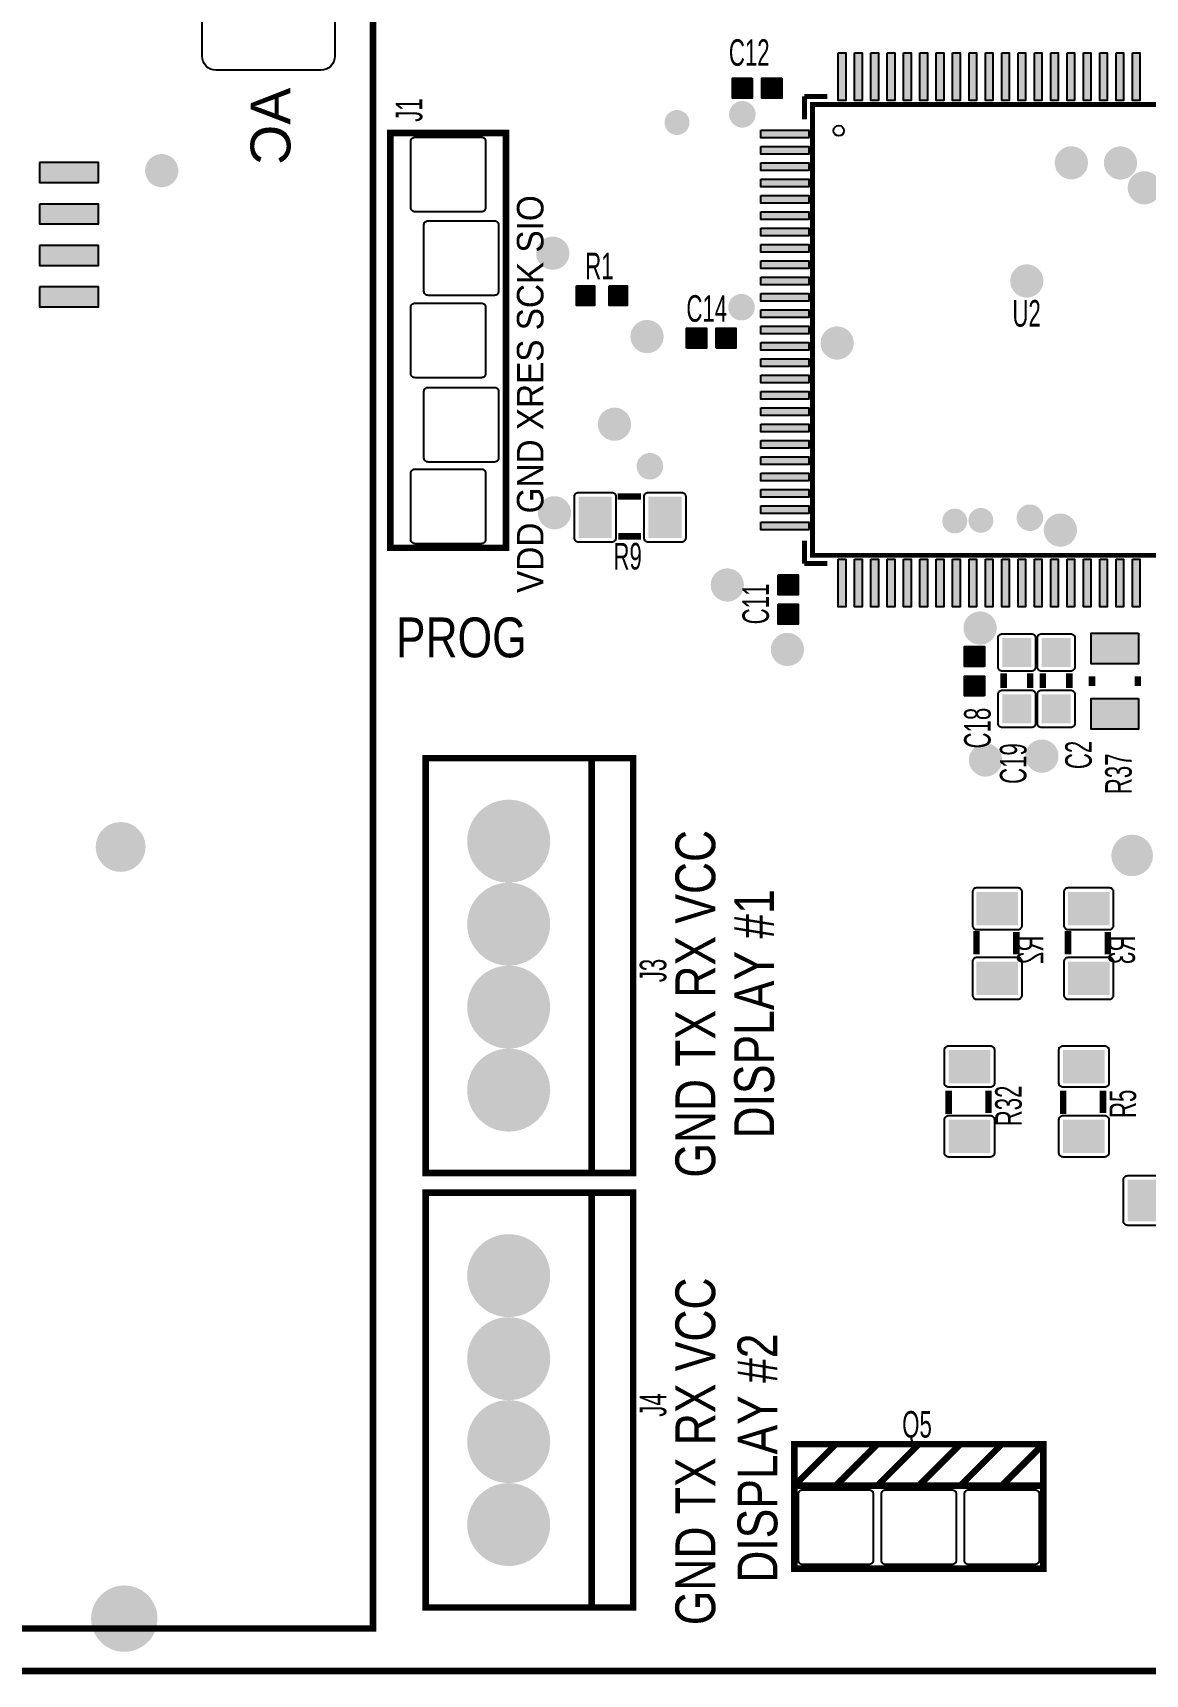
# Model space of a CAD drawing. Header units: inches. Extents: x -3.33 to 3.32, y -1.57 to 1.57.
# Drawn here: x 0.009 to 1.349, y -1.569 to 0.41 of the extents above; entities that cross this region are included whole.
import ezdxf

# ---------------------------------------------------------------- set-up
doc = ezdxf.new("R2010")
doc.units = ezdxf.units.IN
doc.layers.get('0').update_dxf_attribs({"linetype": 'CONTINUOUS'})

# ---------------------------------------------------------------- blocks, each defined once
blk = doc.blocks.new('RPAD')
blk.add_trace([(-0.5, -0.5), (-0.5, 0.5), (0.5, -0.5), (0.5, 0.5)])
blk = doc.blocks.new('EPAD')
at = {"const_width": 0.5}
blk.add_lwpolyline([(-0.25, 0, 1), (0.25, 0, 1)], format="xyb", close=True, dxfattribs=at)

msp = doc.modelspace()

# ---------------------------------------------------------------- linework, layer by layer
for points, const_width in [([(-3.329429, -1.564587), (3.31624, -1.564587), (3.31624, 1.549587), (-3.329429, 1.549587), (-3.329429, -1.564587)], 0.007874), ([(-3.329429, -1.564587), (3.31624, -1.564587), (3.31624, 1.549587), (-3.329429, 1.549587), (-3.329429, -1.564587)], 0.007874), ([(-3.329429, -1.564587), (3.31624, -1.564587), (3.31624, 1.549587), (-3.329429, 1.549587), (-3.329429, -1.564587)], 0.007874), ([(-0.652264, -1.513406), (0.418602, -1.513406), (0.418602, 0.549587), (-0.652264, 0.549587), (-0.652264, -1.513406)], 0.007874), ([(-0.652264, -1.513406), (0.418602, -1.513406), (0.418602, 0.549587), (-0.652264, 0.549587), (-0.652264, -1.513406)], 0.007874), ([(-0.652264, -1.513406), (0.418602, -1.513406), (0.418602, 0.549587), (-0.652264, 0.549587), (-0.652264, -1.513406)], 0.007874), ([(0.965846, 0.333055), (0.938283, 0.333055)], 0.006), ([(0.938283, 0.333055), (0.938283, 0.305492)], 0.006), ([(0.965846, 0.333055), (0.938283, 0.333055)], 0.006), ([(0.938283, 0.333055), (0.938283, 0.305492)], 0.006), ([(0.965846, 0.333055), (0.938283, 0.333055)], 0.006), ([(0.938283, 0.333055), (0.938283, 0.305492)], 0.006), ([(0.94813, 0.323209), (0.94813, -0.220098), (1.491437, -0.220098), (1.491437, 0.323209), (0.94813, 0.323209)], 0.006), ([(0.94813, 0.323209), (0.94813, -0.220098), (1.491437, -0.220098), (1.491437, 0.323209), (0.94813, 0.323209)], 0.006), ([(0.94813, 0.323209), (0.94813, -0.220098), (1.491437, -0.220098), (1.491437, 0.323209), (0.94813, 0.323209)], 0.006), ([(0.439469, -0.211043), (0.578839, -0.211043), (0.578839, 0.288957), (0.439469, 0.288957), (0.439469, -0.211043)], 0.007874), ([(0.439469, -0.211043), (0.578839, -0.211043), (0.578839, 0.288957), (0.439469, 0.288957), (0.439469, -0.211043)], 0.007874), ([(0.439469, -0.211043), (0.578839, -0.211043), (0.578839, 0.288957), (0.439469, 0.288957), (0.439469, -0.211043)], 0.007874), ([(0.74122, -0.149229), (0.71322, -0.149229)], 0.007874), ([(0.74122, -0.149229), (0.71322, -0.149229)], 0.007874), ([(0.74122, -0.149229), (0.71322, -0.149229)], 0.007874), ([(0.74122, -0.197229), (0.71422, -0.197229)], 0.007874), ([(0.74122, -0.197229), (0.71422, -0.197229)], 0.007874), ([(0.74122, -0.197229), (0.71422, -0.197229)], 0.007874), ([(0.938283, -0.202382), (0.938283, -0.229945)], 0.006), ([(0.938283, -0.202382), (0.938283, -0.229945)], 0.006), ([(0.938283, -0.202382), (0.938283, -0.229945)], 0.006), ([(0.938283, -0.229945), (0.965846, -0.229945)], 0.006), ([(0.938283, -0.229945), (0.965846, -0.229945)], 0.006), ([(0.938283, -0.229945), (0.965846, -0.229945)], 0.006), ([(1.178193, -0.380138), (1.178193, -0.362138)], 0.007874), ([(1.178193, -0.380138), (1.178193, -0.362138)], 0.007874), ([(1.178193, -0.380138), (1.178193, -0.362138)], 0.007874), ([(1.210193, -0.380138), (1.210193, -0.362138)], 0.007874), ([(1.210193, -0.380138), (1.210193, -0.362138)], 0.007874), ([(1.210193, -0.380138), (1.210193, -0.362138)], 0.007874), ([(1.225437, -0.380138), (1.225437, -0.362138)], 0.007874), ([(1.225437, -0.380138), (1.225437, -0.362138)], 0.007874), ([(1.225437, -0.380138), (1.225437, -0.362138)], 0.007874), ([(1.257437, -0.380138), (1.257437, -0.362138)], 0.007874), ([(1.257437, -0.380138), (1.257437, -0.362138)], 0.007874), ([(1.257437, -0.380138), (1.257437, -0.362138)], 0.007874), ([(1.284744, -0.365768), (1.284744, -0.377579)], 0.007874), ([(1.284744, -0.365768), (1.284744, -0.377579)], 0.007874), ([(1.284744, -0.365768), (1.284744, -0.377579)], 0.007874), ([(1.339862, -0.365768), (1.339862, -0.377579)], 0.007874), ([(1.339862, -0.365768), (1.339862, -0.377579)], 0.007874), ([(1.339862, -0.365768), (1.339862, -0.377579)], 0.007874), ([(0.481988, -0.964587), (0.731988, -0.964587), (0.731988, -0.464587), (0.481988, -0.464587), (0.481988, -0.964587)], 0.007874), ([(0.481988, -0.964587), (0.731988, -0.964587), (0.731988, -0.464587), (0.481988, -0.464587), (0.481988, -0.964587)], 0.007874), ([(0.481988, -0.964587), (0.731988, -0.964587), (0.731988, -0.464587), (0.481988, -0.464587), (0.481988, -0.964587)], 0.007874), ([(0.681988, -0.464587), (0.681988, -0.964587)], 0.007874), ([(0.681988, -0.464587), (0.681988, -0.964587)], 0.007874), ([(0.681988, -0.464587), (0.681988, -0.964587)], 0.007874), ([(1.145571, -0.700941), (1.145571, -0.672941)], 0.007874), ([(1.145571, -0.700941), (1.145571, -0.672941)], 0.007874), ([(1.145571, -0.700941), (1.145571, -0.672941)], 0.007874), ([(1.193571, -0.700941), (1.193571, -0.673941)], 0.007874), ([(1.193571, -0.700941), (1.193571, -0.673941)], 0.007874), ([(1.193571, -0.700941), (1.193571, -0.673941)], 0.007874), ([(1.255807, -0.700941), (1.255807, -0.672941)], 0.007874), ([(1.255807, -0.700941), (1.255807, -0.672941)], 0.007874), ([(1.255807, -0.700941), (1.255807, -0.672941)], 0.007874), ([(1.303807, -0.700941), (1.303807, -0.673941)], 0.007874), ([(1.303807, -0.700941), (1.303807, -0.673941)], 0.007874), ([(1.303807, -0.700941), (1.303807, -0.673941)], 0.007874), ([(1.112106, -0.86524), (1.112106, -0.89324)], 0.007874), ([(1.112106, -0.86524), (1.112106, -0.89324)], 0.007874), ([(1.112106, -0.86524), (1.112106, -0.89324)], 0.007874), ([(1.160106, -0.86524), (1.160106, -0.89224)], 0.007874), ([(1.160106, -0.86524), (1.160106, -0.89224)], 0.007874), ([(1.160106, -0.86524), (1.160106, -0.89224)], 0.007874), ([(1.249902, -0.86524), (1.249902, -0.89324)], 0.007874), ([(1.249902, -0.86524), (1.249902, -0.89324)], 0.007874), ([(1.249902, -0.86524), (1.249902, -0.89324)], 0.007874), ([(1.297902, -0.86524), (1.297902, -0.89224)], 0.007874), ([(1.297902, -0.86524), (1.297902, -0.89224)], 0.007874), ([(1.297902, -0.86524), (1.297902, -0.89224)], 0.007874), ([(0.481988, -1.488209), (0.731988, -1.488209), (0.731988, -0.988209), (0.481988, -0.988209), (0.481988, -1.488209)], 0.007874), ([(0.481988, -1.488209), (0.731988, -1.488209), (0.731988, -0.988209), (0.481988, -0.988209), (0.481988, -1.488209)], 0.007874), ([(0.481988, -1.488209), (0.731988, -1.488209), (0.731988, -0.988209), (0.481988, -0.988209), (0.481988, -1.488209)], 0.007874), ([(0.681988, -0.988209), (0.681988, -1.488209)], 0.007874), ([(0.681988, -0.988209), (0.681988, -1.488209)], 0.007874), ([(0.681988, -0.988209), (0.681988, -1.488209)], 0.007874), ([(0.926083, -1.341358), (0.926083, -1.291358), (1.226083, -1.291358), (1.226083, -1.341358)], 0.007874), ([(0.926083, -1.341358), (0.976083, -1.291358)], 0.007874), ([(0.926083, -1.341358), (0.926083, -1.291358), (1.226083, -1.291358), (1.226083, -1.341358)], 0.007874), ([(0.926083, -1.341358), (0.976083, -1.291358)], 0.007874), ([(0.926083, -1.341358), (0.926083, -1.291358), (1.226083, -1.291358), (1.226083, -1.341358)], 0.007874), ([(0.926083, -1.341358), (0.976083, -1.291358)], 0.007874), ([(0.976083, -1.341358), (1.026083, -1.291358)], 0.007874), ([(0.976083, -1.341358), (1.026083, -1.291358)], 0.007874), ([(0.976083, -1.341358), (1.026083, -1.291358)], 0.007874), ([(1.026083, -1.341358), (1.076083, -1.291358)], 0.007874), ([(1.026083, -1.341358), (1.076083, -1.291358)], 0.007874), ([(1.026083, -1.341358), (1.076083, -1.291358)], 0.007874), ([(1.076083, -1.341358), (1.126083, -1.291358)], 0.007874), ([(1.076083, -1.341358), (1.126083, -1.291358)], 0.007874), ([(1.076083, -1.341358), (1.126083, -1.291358)], 0.007874), ([(1.126083, -1.341358), (1.176083, -1.291358)], 0.007874), ([(1.126083, -1.341358), (1.176083, -1.291358)], 0.007874), ([(1.126083, -1.341358), (1.176083, -1.291358)], 0.007874), ([(1.176083, -1.341358), (1.226083, -1.291358)], 0.007874), ([(1.176083, -1.341358), (1.226083, -1.291358)], 0.007874), ([(1.176083, -1.341358), (1.226083, -1.291358)], 0.007874), ([(0.926083, -1.441358), (1.226083, -1.441358), (1.226083, -1.341358), (0.926083, -1.341358), (0.926083, -1.441358)], 0.007874), ([(0.926083, -1.441358), (1.226083, -1.441358), (1.226083, -1.341358), (0.926083, -1.341358), (0.926083, -1.441358)], 0.007874), ([(0.926083, -1.441358), (1.226083, -1.441358), (1.226083, -1.341358), (0.926083, -1.341358), (0.926083, -1.441358)], 0.007874)]:
    msp.add_lwpolyline(points, dxfattribs=dict(const_width=const_width))
for points in [[(0.372618, 0.457665), (0.372618, 0.381665), (0.37228, 0.378189), (0.371307, 0.374975), (0.369761, 0.372084), (0.367704, 0.36958), (0.365199, 0.367523), (0.362308, 0.365977), (0.359094, 0.365004), (0.355618, 0.364665), (0.229618, 0.364665), (0.226142, 0.365004), (0.222928, 0.365977), (0.220037, 0.367523), (0.217532, 0.36958), (0.215476, 0.372084), (0.21393, 0.374975), (0.212956, 0.378189), (0.212618, 0.381665), (0.212618, 0.381665), (0.212618, 0.457665)], [(1.367736, -1.027657), (1.327736, -1.027657), (1.326714, -1.027558), (1.325769, -1.027272), (1.324918, -1.026817), (1.324181, -1.026212), (1.323577, -1.025475), (1.323122, -1.024625), (1.322836, -1.02368), (1.322736, -1.022657), (1.322736, -0.972657), (1.322836, -0.971635), (1.323122, -0.97069), (1.323577, -0.96984), (1.324181, -0.969103), (1.324918, -0.968498), (1.325769, -0.968043), (1.326714, -0.967757), (1.327736, -0.967657), (1.327736, -0.967657), (1.367736, -0.967657)]]:
    msp.add_lwpolyline(points)
for points in [[(0.979063, 0.385423), (0.988063, 0.385423), (0.988063, 0.327923), (0.979063, 0.327923), (0.979063, 0.385423)], [(0.998748, 0.385423), (1.007748, 0.385423), (1.007748, 0.327923), (0.998748, 0.327923), (0.998748, 0.385423)], [(1.018433, 0.385423), (1.027433, 0.385423), (1.027433, 0.327923), (1.018433, 0.327923), (1.018433, 0.385423)], [(1.038118, 0.385423), (1.047118, 0.385423), (1.047118, 0.327923), (1.038118, 0.327923), (1.038118, 0.385423)], [(1.057803, 0.385423), (1.066803, 0.385423), (1.066803, 0.327923), (1.057803, 0.327923), (1.057803, 0.385423)], [(1.077488, 0.385423), (1.086488, 0.385423), (1.086488, 0.327923), (1.077488, 0.327923), (1.077488, 0.385423)], [(1.097173, 0.385423), (1.106173, 0.385423), (1.106173, 0.327923), (1.097173, 0.327923), (1.097173, 0.385423)], [(1.116858, 0.385423), (1.125858, 0.385423), (1.125858, 0.327923), (1.116858, 0.327923), (1.116858, 0.385423)], [(1.136543, 0.385423), (1.145543, 0.385423), (1.145543, 0.327923), (1.136543, 0.327923), (1.136543, 0.385423)], [(1.156228, 0.385423), (1.165228, 0.385423), (1.165228, 0.327923), (1.156228, 0.327923), (1.156228, 0.385423)], [(1.175913, 0.385423), (1.184913, 0.385423), (1.184913, 0.327923), (1.175913, 0.327923), (1.175913, 0.385423)], [(1.195598, 0.385423), (1.204598, 0.385423), (1.204598, 0.327923), (1.195598, 0.327923), (1.195598, 0.385423)], [(1.215283, 0.385423), (1.224283, 0.385423), (1.224283, 0.327923), (1.215283, 0.327923), (1.215283, 0.385423)], [(1.234969, 0.385423), (1.243969, 0.385423), (1.243969, 0.327923), (1.234969, 0.327923), (1.234969, 0.385423)], [(1.254654, 0.385423), (1.263654, 0.385423), (1.263654, 0.327923), (1.254654, 0.327923), (1.254654, 0.385423)], [(1.274339, 0.385423), (1.283339, 0.385423), (1.283339, 0.327923), (1.274339, 0.327923), (1.274339, 0.385423)], [(1.294024, 0.385423), (1.303024, 0.385423), (1.303024, 0.327923), (1.294024, 0.327923), (1.294024, 0.385423)], [(1.313709, 0.385423), (1.322709, 0.385423), (1.322709, 0.327923), (1.313709, 0.327923), (1.313709, 0.385423)], [(1.333394, 0.385423), (1.342394, 0.385423), (1.342394, 0.327923), (1.333394, 0.327923), (1.333394, 0.385423)], [(0.875484, 0.354894), (0.875484, 0.330894), (0.851484, 0.330894), (0.851484, 0.354894), (0.875484, 0.354894)], [(0.910917, 0.354894), (0.910917, 0.330894), (0.886917, 0.330894), (0.886917, 0.354894), (0.910917, 0.354894)], [(0.464154, 0.198957), (0.464154, 0.278957), (0.464253, 0.279979), (0.464539, 0.280924), (0.464994, 0.281775), (0.465599, 0.282511), (0.466336, 0.283116), (0.467186, 0.283571), (0.468131, 0.283857), (0.469154, 0.283957), (0.549154, 0.283957), (0.550176, 0.283857), (0.551121, 0.283571), (0.551971, 0.283116), (0.552708, 0.282511), (0.553313, 0.281775), (0.553768, 0.280924), (0.554054, 0.279979), (0.554154, 0.278957), (0.554154, 0.198957), (0.554054, 0.197934), (0.553768, 0.196989), (0.553313, 0.196139), (0.552708, 0.195402), (0.551971, 0.194797), (0.551121, 0.194343), (0.550176, 0.194056), (0.549154, 0.193957), (0.469154, 0.193957), (0.468131, 0.194056), (0.467186, 0.194343), (0.466336, 0.194797), (0.465599, 0.195402), (0.464994, 0.196139), (0.464539, 0.196989), (0.464253, 0.197934), (0.464154, 0.198957)], [(0.885915, 0.292276), (0.943415, 0.292276), (0.943415, 0.283276), (0.885915, 0.283276), (0.885915, 0.292276)], [(0.885915, 0.272591), (0.943415, 0.272591), (0.943415, 0.263591), (0.885915, 0.263591), (0.885915, 0.272591)], [(0.016961, 0.253319), (0.016961, 0.229319), (0.087961, 0.229319), (0.087961, 0.253319), (0.016961, 0.253319)], [(0.885915, 0.252906), (0.943415, 0.252906), (0.943415, 0.243906), (0.885915, 0.243906), (0.885915, 0.252906)], [(0.885915, 0.23322), (0.943415, 0.23322), (0.943415, 0.22422), (0.885915, 0.22422), (0.885915, 0.23322)], [(0.016961, 0.203319), (0.016961, 0.179319), (0.087961, 0.179319), (0.087961, 0.203319), (0.016961, 0.203319)], [(0.885915, 0.213535), (0.943415, 0.213535), (0.943415, 0.204535), (0.885915, 0.204535), (0.885915, 0.213535)], [(0.479902, 0.098169), (0.479902, 0.178169), (0.480001, 0.179192), (0.480287, 0.180137), (0.480742, 0.180987), (0.481347, 0.181724), (0.482084, 0.182329), (0.482934, 0.182783), (0.483879, 0.18307), (0.484902, 0.183169), (0.564902, 0.183169), (0.565924, 0.18307), (0.566869, 0.182783), (0.567719, 0.182329), (0.568456, 0.181724), (0.569061, 0.180987), (0.569516, 0.180137), (0.569802, 0.179192), (0.569902, 0.178169), (0.569902, 0.098169), (0.569802, 0.097147), (0.569516, 0.096202), (0.569061, 0.095351), (0.568456, 0.094615), (0.567719, 0.09401), (0.566869, 0.093555), (0.565924, 0.093269), (0.564902, 0.093169), (0.484902, 0.093169), (0.483879, 0.093269), (0.482934, 0.093555), (0.482084, 0.09401), (0.481347, 0.094615), (0.480742, 0.095351), (0.480287, 0.096202), (0.480001, 0.097147), (0.479902, 0.098169)], [(0.885915, 0.19385), (0.943415, 0.19385), (0.943415, 0.18485), (0.885915, 0.18485), (0.885915, 0.19385)], [(0.885915, 0.174165), (0.943415, 0.174165), (0.943415, 0.165165), (0.885915, 0.165165), (0.885915, 0.174165)], [(0.016961, 0.153319), (0.016961, 0.129319), (0.087961, 0.129319), (0.087961, 0.153319), (0.016961, 0.153319)], [(0.885915, 0.15448), (0.943415, 0.15448), (0.943415, 0.14548), (0.885915, 0.14548), (0.885915, 0.15448)], [(0.885915, 0.134795), (0.943415, 0.134795), (0.943415, 0.125795), (0.885915, 0.125795), (0.885915, 0.134795)], [(0.016961, 0.103319), (0.016961, 0.079319), (0.087961, 0.079319), (0.087961, 0.103319), (0.016961, 0.103319)], [(0.663508, 0.104894), (0.685508, 0.104894), (0.685508, 0.080894), (0.663508, 0.080894), (0.663508, 0.104894)], [(0.702878, 0.104894), (0.724878, 0.104894), (0.724878, 0.080894), (0.702878, 0.080894), (0.702878, 0.104894)], [(0.885915, 0.11511), (0.943415, 0.11511), (0.943415, 0.10611), (0.885915, 0.10611), (0.885915, 0.11511)], [(0.464154, -0.001043), (0.464154, 0.078957), (0.464253, 0.079979), (0.464539, 0.080924), (0.464994, 0.081775), (0.465599, 0.082511), (0.466336, 0.083116), (0.467186, 0.083571), (0.468131, 0.083857), (0.469154, 0.083957), (0.549154, 0.083957), (0.550176, 0.083857), (0.551121, 0.083571), (0.551971, 0.083116), (0.552708, 0.082511), (0.553313, 0.081775), (0.553768, 0.080924), (0.554054, 0.079979), (0.554154, 0.078957), (0.554154, -0.001043), (0.554054, -0.002066), (0.553768, -0.003011), (0.553313, -0.003861), (0.552708, -0.004598), (0.551971, -0.005203), (0.551121, -0.005657), (0.550176, -0.005944), (0.549154, -0.006043), (0.469154, -0.006043), (0.468131, -0.005944), (0.467186, -0.005657), (0.466336, -0.005203), (0.465599, -0.004598), (0.464994, -0.003861), (0.464539, -0.003011), (0.464253, -0.002066), (0.464154, -0.001043)], [(0.885915, 0.095425), (0.943415, 0.095425), (0.943415, 0.086425), (0.885915, 0.086425), (0.885915, 0.095425)], [(0.885915, 0.07574), (0.943415, 0.07574), (0.943415, 0.06674), (0.885915, 0.06674), (0.885915, 0.07574)], [(0.796366, 0.029713), (0.796366, 0.053713), (0.820366, 0.053713), (0.820366, 0.029713), (0.796366, 0.029713)], [(0.831799, 0.029713), (0.831799, 0.053713), (0.855799, 0.053713), (0.855799, 0.029713), (0.831799, 0.029713)], [(0.885915, 0.056055), (0.943415, 0.056055), (0.943415, 0.047055), (0.885915, 0.047055), (0.885915, 0.056055)], [(0.885915, 0.03637), (0.943415, 0.03637), (0.943415, 0.02737), (0.885915, 0.02737), (0.885915, 0.03637)], [(0.885915, 0.016685), (0.943415, 0.016685), (0.943415, 0.007685), (0.885915, 0.007685), (0.885915, 0.016685)], [(0.479902, -0.102618), (0.479902, -0.022618), (0.480001, -0.021596), (0.480287, -0.02065), (0.480742, -0.0198), (0.481347, -0.019063), (0.482084, -0.018459), (0.482934, -0.018004), (0.483879, -0.017718), (0.484902, -0.017618), (0.564902, -0.017618), (0.565924, -0.017718), (0.566869, -0.018004), (0.567719, -0.018459), (0.568456, -0.019063), (0.569061, -0.0198), (0.569516, -0.02065), (0.569802, -0.021596), (0.569902, -0.022618), (0.569902, -0.102618), (0.569802, -0.103641), (0.569516, -0.104586), (0.569061, -0.105436), (0.568456, -0.106173), (0.567719, -0.106778), (0.566869, -0.107232), (0.565924, -0.107519), (0.564902, -0.107618), (0.484902, -0.107618), (0.483879, -0.107519), (0.482934, -0.107232), (0.482084, -0.106778), (0.481347, -0.106173), (0.480742, -0.105436), (0.480287, -0.104586), (0.480001, -0.103641), (0.479902, -0.102618)], [(0.885915, -0.003), (0.943415, -0.003), (0.943415, -0.012), (0.885915, -0.012), (0.885915, -0.003)], [(0.885915, -0.022685), (0.943415, -0.022685), (0.943415, -0.031685), (0.885915, -0.031685), (0.885915, -0.022685)], [(0.885915, -0.04237), (0.943415, -0.04237), (0.943415, -0.05137), (0.885915, -0.05137), (0.885915, -0.04237)], [(0.885915, -0.062055), (0.943415, -0.062055), (0.943415, -0.071055), (0.885915, -0.071055), (0.885915, -0.062055)], [(0.885915, -0.08174), (0.943415, -0.08174), (0.943415, -0.09074), (0.885915, -0.09074), (0.885915, -0.08174)], [(0.464154, -0.201043), (0.464154, -0.121043), (0.464253, -0.120021), (0.464539, -0.119076), (0.464994, -0.118225), (0.465599, -0.117489), (0.466336, -0.116884), (0.467186, -0.116429), (0.468131, -0.116143), (0.469154, -0.116043), (0.549154, -0.116043), (0.550176, -0.116143), (0.551121, -0.116429), (0.551971, -0.116884), (0.552708, -0.117489), (0.553313, -0.118225), (0.553768, -0.119076), (0.554054, -0.120021), (0.554154, -0.121043), (0.554154, -0.201043), (0.554054, -0.202066), (0.553768, -0.203011), (0.553313, -0.203861), (0.552708, -0.204598), (0.551971, -0.205203), (0.551121, -0.205657), (0.550176, -0.205944), (0.549154, -0.206043), (0.469154, -0.206043), (0.468131, -0.205944), (0.467186, -0.205657), (0.466336, -0.205203), (0.465599, -0.204598), (0.464994, -0.203861), (0.464539, -0.203011), (0.464253, -0.202066), (0.464154, -0.201043)], [(0.885915, -0.101425), (0.943415, -0.101425), (0.943415, -0.110425), (0.885915, -0.110425), (0.885915, -0.101425)], [(0.885915, -0.12111), (0.943415, -0.12111), (0.943415, -0.13011), (0.885915, -0.13011), (0.885915, -0.12111)], [(0.70622, -0.204229), (0.66622, -0.204229), (0.665198, -0.204129), (0.664253, -0.203843), (0.663402, -0.203388), (0.662666, -0.202783), (0.662061, -0.202046), (0.661606, -0.201196), (0.66132, -0.200251), (0.66122, -0.199229), (0.66122, -0.149229), (0.66132, -0.148206), (0.661606, -0.147261), (0.662061, -0.146411), (0.662666, -0.145674), (0.663402, -0.145069), (0.664253, -0.144615), (0.665198, -0.144328), (0.66622, -0.144229), (0.70622, -0.144229), (0.707243, -0.144328), (0.708188, -0.144615), (0.709039, -0.145069), (0.709775, -0.145674), (0.71038, -0.146411), (0.710835, -0.147261), (0.711121, -0.148206), (0.71122, -0.149229), (0.71122, -0.199229), (0.711121, -0.200251), (0.710835, -0.201196), (0.71038, -0.202046), (0.709775, -0.202783), (0.709039, -0.203388), (0.708188, -0.203843), (0.707243, -0.204129), (0.70622, -0.204229)], [(0.79022, -0.204229), (0.75022, -0.204229), (0.749198, -0.204129), (0.748253, -0.203843), (0.747402, -0.203388), (0.746666, -0.202783), (0.746061, -0.202046), (0.745606, -0.201196), (0.74532, -0.200251), (0.74522, -0.199229), (0.74522, -0.149229), (0.74532, -0.148206), (0.745606, -0.147261), (0.746061, -0.146411), (0.746666, -0.145674), (0.747402, -0.145069), (0.748253, -0.144615), (0.749198, -0.144328), (0.75022, -0.144229), (0.79022, -0.144229), (0.791243, -0.144328), (0.792188, -0.144615), (0.793039, -0.145069), (0.793775, -0.145674), (0.79438, -0.146411), (0.794835, -0.147261), (0.795121, -0.148206), (0.79522, -0.149229), (0.79522, -0.199229), (0.795121, -0.200251), (0.794835, -0.201196), (0.79438, -0.202046), (0.793775, -0.202783), (0.793039, -0.203388), (0.792188, -0.203843), (0.791243, -0.204129), (0.79022, -0.204229)], [(0.885915, -0.140795), (0.943415, -0.140795), (0.943415, -0.149795), (0.885915, -0.149795), (0.885915, -0.140795)], [(0.885915, -0.16048), (0.943415, -0.16048), (0.943415, -0.16948), (0.885915, -0.16948), (0.885915, -0.16048)], [(0.885915, -0.180165), (0.943415, -0.180165), (0.943415, -0.189165), (0.885915, -0.189165), (0.885915, -0.180165)], [(0.979063, -0.224813), (0.988063, -0.224813), (0.988063, -0.282313), (0.979063, -0.282313), (0.979063, -0.224813)], [(0.998748, -0.224813), (1.007748, -0.224813), (1.007748, -0.282313), (0.998748, -0.282313), (0.998748, -0.224813)], [(1.018433, -0.224813), (1.027433, -0.224813), (1.027433, -0.282313), (1.018433, -0.282313), (1.018433, -0.224813)], [(1.038118, -0.224813), (1.047118, -0.224813), (1.047118, -0.282313), (1.038118, -0.282313), (1.038118, -0.224813)], [(1.057803, -0.224813), (1.066803, -0.224813), (1.066803, -0.282313), (1.057803, -0.282313), (1.057803, -0.224813)], [(1.077488, -0.224813), (1.086488, -0.224813), (1.086488, -0.282313), (1.077488, -0.282313), (1.077488, -0.224813)], [(1.097173, -0.224813), (1.106173, -0.224813), (1.106173, -0.282313), (1.097173, -0.282313), (1.097173, -0.224813)], [(1.116858, -0.224813), (1.125858, -0.224813), (1.125858, -0.282313), (1.116858, -0.282313), (1.116858, -0.224813)], [(1.136543, -0.224813), (1.145543, -0.224813), (1.145543, -0.282313), (1.136543, -0.282313), (1.136543, -0.224813)], [(1.156228, -0.224813), (1.165228, -0.224813), (1.165228, -0.282313), (1.156228, -0.282313), (1.156228, -0.224813)], [(1.175913, -0.224813), (1.184913, -0.224813), (1.184913, -0.282313), (1.175913, -0.282313), (1.175913, -0.224813)], [(1.195598, -0.224813), (1.204598, -0.224813), (1.204598, -0.282313), (1.195598, -0.282313), (1.195598, -0.224813)], [(1.215283, -0.224813), (1.224283, -0.224813), (1.224283, -0.282313), (1.215283, -0.282313), (1.215283, -0.224813)], [(1.234969, -0.224813), (1.243969, -0.224813), (1.243969, -0.282313), (1.234969, -0.282313), (1.234969, -0.224813)], [(1.254654, -0.224813), (1.263654, -0.224813), (1.263654, -0.282313), (1.254654, -0.282313), (1.254654, -0.224813)], [(1.274339, -0.224813), (1.283339, -0.224813), (1.283339, -0.282313), (1.274339, -0.282313), (1.274339, -0.224813)], [(1.294024, -0.224813), (1.303024, -0.224813), (1.303024, -0.282313), (1.294024, -0.282313), (1.294024, -0.224813)], [(1.313709, -0.224813), (1.322709, -0.224813), (1.322709, -0.282313), (1.313709, -0.282313), (1.313709, -0.224813)], [(1.333394, -0.224813), (1.342394, -0.224813), (1.342394, -0.282313), (1.333394, -0.282313), (1.333394, -0.224813)], [(0.906602, -0.243531), (0.930602, -0.243531), (0.930602, -0.267531), (0.906602, -0.267531), (0.906602, -0.243531)], [(0.906602, -0.278965), (0.930602, -0.278965), (0.930602, -0.302965), (0.906602, -0.302965), (0.906602, -0.278965)], [(1.171693, -0.354638), (1.171693, -0.319638), (1.171793, -0.318615), (1.172079, -0.31767), (1.172533, -0.31682), (1.173138, -0.316083), (1.173875, -0.315478), (1.174725, -0.315024), (1.17567, -0.314737), (1.176693, -0.314638), (1.211693, -0.314638), (1.212715, -0.314737), (1.213661, -0.315024), (1.214511, -0.315478), (1.215248, -0.316083), (1.215852, -0.31682), (1.216307, -0.31767), (1.216593, -0.318615), (1.216693, -0.319638), (1.216693, -0.354638), (1.216593, -0.35566), (1.216307, -0.356606), (1.215852, -0.357456), (1.215248, -0.358193), (1.214511, -0.358797), (1.213661, -0.359252), (1.212715, -0.359538), (1.211693, -0.359638), (1.176693, -0.359638), (1.17567, -0.359538), (1.174725, -0.359252), (1.173875, -0.358797), (1.173138, -0.358193), (1.172533, -0.357456), (1.172079, -0.356606), (1.171793, -0.35566), (1.171693, -0.354638)], [(1.218937, -0.354638), (1.218937, -0.319638), (1.219037, -0.318615), (1.219323, -0.31767), (1.219778, -0.31682), (1.220382, -0.316083), (1.221119, -0.315478), (1.221969, -0.315024), (1.222915, -0.314737), (1.223937, -0.314638), (1.258937, -0.314638), (1.259959, -0.314737), (1.260905, -0.315024), (1.261755, -0.315478), (1.262492, -0.316083), (1.263096, -0.31682), (1.263551, -0.31767), (1.263837, -0.318615), (1.263937, -0.319638), (1.263937, -0.354638), (1.263837, -0.35566), (1.263551, -0.356606), (1.263096, -0.357456), (1.262492, -0.358193), (1.261755, -0.358797), (1.260905, -0.359252), (1.259959, -0.359538), (1.258937, -0.359638), (1.223937, -0.359638), (1.222915, -0.359538), (1.221969, -0.359252), (1.221119, -0.358797), (1.220382, -0.358193), (1.219778, -0.357456), (1.219323, -0.356606), (1.219037, -0.35566), (1.218937, -0.354638)], [(1.340803, -0.313803), (1.340803, -0.350803), (1.283803, -0.350803), (1.283803, -0.313803), (1.340803, -0.313803)], [(1.155012, -0.354146), (1.131012, -0.354146), (1.131012, -0.330146), (1.155012, -0.330146), (1.155012, -0.354146)], [(1.155012, -0.389579), (1.131012, -0.389579), (1.131012, -0.365579), (1.155012, -0.365579), (1.155012, -0.389579)], [(1.171693, -0.422638), (1.171693, -0.387638), (1.171793, -0.386615), (1.172079, -0.38567), (1.172533, -0.38482), (1.173138, -0.384083), (1.173875, -0.383478), (1.174725, -0.383024), (1.17567, -0.382737), (1.176693, -0.382638), (1.211693, -0.382638), (1.212715, -0.382737), (1.213661, -0.383024), (1.214511, -0.383478), (1.215248, -0.384083), (1.215852, -0.38482), (1.216307, -0.38567), (1.216593, -0.386615), (1.216693, -0.387638), (1.216693, -0.422638), (1.216593, -0.42366), (1.216307, -0.424606), (1.215852, -0.425456), (1.215248, -0.426193), (1.214511, -0.426797), (1.213661, -0.427252), (1.212715, -0.427538), (1.211693, -0.427638), (1.176693, -0.427638), (1.17567, -0.427538), (1.174725, -0.427252), (1.173875, -0.426797), (1.173138, -0.426193), (1.172533, -0.425456), (1.172079, -0.424606), (1.171793, -0.42366), (1.171693, -0.422638)], [(1.218937, -0.422638), (1.218937, -0.387638), (1.219037, -0.386615), (1.219323, -0.38567), (1.219778, -0.38482), (1.220382, -0.384083), (1.221119, -0.383478), (1.221969, -0.383024), (1.222915, -0.382737), (1.223937, -0.382638), (1.258937, -0.382638), (1.259959, -0.382737), (1.260905, -0.383024), (1.261755, -0.383478), (1.262492, -0.384083), (1.263096, -0.38482), (1.263551, -0.38567), (1.263837, -0.386615), (1.263937, -0.387638), (1.263937, -0.422638), (1.263837, -0.42366), (1.263551, -0.424606), (1.263096, -0.425456), (1.262492, -0.426193), (1.261755, -0.426797), (1.260905, -0.427252), (1.259959, -0.427538), (1.258937, -0.427638), (1.223937, -0.427638), (1.222915, -0.427538), (1.221969, -0.427252), (1.221119, -0.426797), (1.220382, -0.426193), (1.219778, -0.425456), (1.219323, -0.424606), (1.219037, -0.42366), (1.218937, -0.422638)], [(1.340803, -0.392543), (1.340803, -0.429543), (1.283803, -0.429543), (1.283803, -0.392543), (1.340803, -0.392543)], [(1.200571, -0.665941), (1.200571, -0.625941), (1.200471, -0.624919), (1.200185, -0.623973), (1.19973, -0.623123), (1.199126, -0.622386), (1.198389, -0.621781), (1.197539, -0.621327), (1.196593, -0.621041), (1.195571, -0.620941), (1.145571, -0.620941), (1.144548, -0.621041), (1.143603, -0.621327), (1.142753, -0.621781), (1.142016, -0.622386), (1.141411, -0.623123), (1.140957, -0.623973), (1.14067, -0.624919), (1.140571, -0.625941), (1.140571, -0.665941), (1.14067, -0.666963), (1.140957, -0.667909), (1.141411, -0.668759), (1.142016, -0.669496), (1.142753, -0.6701), (1.143603, -0.670555), (1.144548, -0.670841), (1.145571, -0.670941), (1.195571, -0.670941), (1.196593, -0.670841), (1.197539, -0.670555), (1.198389, -0.6701), (1.199126, -0.669496), (1.19973, -0.668759), (1.200185, -0.667909), (1.200471, -0.666963), (1.200571, -0.665941)], [(1.310807, -0.665941), (1.310807, -0.625941), (1.310707, -0.624919), (1.310421, -0.623973), (1.309967, -0.623123), (1.309362, -0.622386), (1.308625, -0.621781), (1.307775, -0.621327), (1.30683, -0.621041), (1.305807, -0.620941), (1.255807, -0.620941), (1.254785, -0.621041), (1.253839, -0.621327), (1.252989, -0.621781), (1.252252, -0.622386), (1.251648, -0.623123), (1.251193, -0.623973), (1.250907, -0.624919), (1.250807, -0.625941), (1.250807, -0.665941), (1.250907, -0.666963), (1.251193, -0.667909), (1.251648, -0.668759), (1.252252, -0.669496), (1.252989, -0.6701), (1.253839, -0.670555), (1.254785, -0.670841), (1.255807, -0.670941), (1.305807, -0.670941), (1.30683, -0.670841), (1.307775, -0.670555), (1.308625, -0.6701), (1.309362, -0.669496), (1.309967, -0.668759), (1.310421, -0.667909), (1.310707, -0.666963), (1.310807, -0.665941)], [(1.200571, -0.749941), (1.200571, -0.709941), (1.200471, -0.708919), (1.200185, -0.707973), (1.19973, -0.707123), (1.199126, -0.706386), (1.198389, -0.705781), (1.197539, -0.705327), (1.196593, -0.705041), (1.195571, -0.704941), (1.145571, -0.704941), (1.144548, -0.705041), (1.143603, -0.705327), (1.142753, -0.705781), (1.142016, -0.706386), (1.141411, -0.707123), (1.140957, -0.707973), (1.14067, -0.708919), (1.140571, -0.709941), (1.140571, -0.749941), (1.14067, -0.750963), (1.140957, -0.751909), (1.141411, -0.752759), (1.142016, -0.753496), (1.142753, -0.7541), (1.143603, -0.754555), (1.144548, -0.754841), (1.145571, -0.754941), (1.195571, -0.754941), (1.196593, -0.754841), (1.197539, -0.754555), (1.198389, -0.7541), (1.199126, -0.753496), (1.19973, -0.752759), (1.200185, -0.751909), (1.200471, -0.750963), (1.200571, -0.749941)], [(1.310807, -0.749941), (1.310807, -0.709941), (1.310707, -0.708919), (1.310421, -0.707973), (1.309967, -0.707123), (1.309362, -0.706386), (1.308625, -0.705781), (1.307775, -0.705327), (1.30683, -0.705041), (1.305807, -0.704941), (1.255807, -0.704941), (1.254785, -0.705041), (1.253839, -0.705327), (1.252989, -0.705781), (1.252252, -0.706386), (1.251648, -0.707123), (1.251193, -0.707973), (1.250907, -0.708919), (1.250807, -0.709941), (1.250807, -0.749941), (1.250907, -0.750963), (1.251193, -0.751909), (1.251648, -0.752759), (1.252252, -0.753496), (1.252989, -0.7541), (1.253839, -0.754555), (1.254785, -0.754841), (1.255807, -0.754941), (1.305807, -0.754941), (1.30683, -0.754841), (1.307775, -0.754555), (1.308625, -0.7541), (1.309362, -0.753496), (1.309967, -0.752759), (1.310421, -0.751909), (1.310707, -0.750963), (1.310807, -0.749941)], [(1.167106, -0.81624), (1.167106, -0.85624), (1.167007, -0.857263), (1.16672, -0.858208), (1.166266, -0.859058), (1.165661, -0.859795), (1.164924, -0.8604), (1.164074, -0.860854), (1.163129, -0.861141), (1.162106, -0.86124), (1.112106, -0.86124), (1.111084, -0.861141), (1.110139, -0.860854), (1.109289, -0.8604), (1.108552, -0.859795), (1.107947, -0.859058), (1.107492, -0.858208), (1.107206, -0.857263), (1.107106, -0.85624), (1.107106, -0.81624), (1.107206, -0.815218), (1.107492, -0.814272), (1.107947, -0.813422), (1.108552, -0.812685), (1.109289, -0.812081), (1.110139, -0.811626), (1.111084, -0.81134), (1.112106, -0.81124), (1.162106, -0.81124), (1.163129, -0.81134), (1.164074, -0.811626), (1.164924, -0.812081), (1.165661, -0.812685), (1.166266, -0.813422), (1.16672, -0.814272), (1.167007, -0.815218), (1.167106, -0.81624)], [(1.304902, -0.81624), (1.304902, -0.85624), (1.304802, -0.857263), (1.304516, -0.858208), (1.304061, -0.859058), (1.303456, -0.859795), (1.302719, -0.8604), (1.301869, -0.860854), (1.300924, -0.861141), (1.299902, -0.86124), (1.249902, -0.86124), (1.248879, -0.861141), (1.247934, -0.860854), (1.247084, -0.8604), (1.246347, -0.859795), (1.245742, -0.859058), (1.245287, -0.858208), (1.245001, -0.857263), (1.244902, -0.85624), (1.244902, -0.81624), (1.245001, -0.815218), (1.245287, -0.814272), (1.245742, -0.813422), (1.246347, -0.812685), (1.247084, -0.812081), (1.247934, -0.811626), (1.248879, -0.81134), (1.249902, -0.81124), (1.299902, -0.81124), (1.300924, -0.81134), (1.301869, -0.811626), (1.302719, -0.812081), (1.303456, -0.812685), (1.304061, -0.813422), (1.304516, -0.814272), (1.304802, -0.815218), (1.304902, -0.81624)], [(1.167106, -0.90024), (1.167106, -0.94024), (1.167007, -0.941263), (1.16672, -0.942208), (1.166266, -0.943058), (1.165661, -0.943795), (1.164924, -0.9444), (1.164074, -0.944854), (1.163129, -0.945141), (1.162106, -0.94524), (1.112106, -0.94524), (1.111084, -0.945141), (1.110139, -0.944854), (1.109289, -0.9444), (1.108552, -0.943795), (1.107947, -0.943058), (1.107492, -0.942208), (1.107206, -0.941263), (1.107106, -0.94024), (1.107106, -0.90024), (1.107206, -0.899218), (1.107492, -0.898272), (1.107947, -0.897422), (1.108552, -0.896685), (1.109289, -0.896081), (1.110139, -0.895626), (1.111084, -0.89534), (1.112106, -0.89524), (1.162106, -0.89524), (1.163129, -0.89534), (1.164074, -0.895626), (1.164924, -0.896081), (1.165661, -0.896685), (1.166266, -0.897422), (1.16672, -0.898272), (1.167007, -0.899218), (1.167106, -0.90024)], [(1.304902, -0.90024), (1.304902, -0.94024), (1.304802, -0.941263), (1.304516, -0.942208), (1.304061, -0.943058), (1.303456, -0.943795), (1.302719, -0.9444), (1.301869, -0.944854), (1.300924, -0.945141), (1.299902, -0.94524), (1.249902, -0.94524), (1.248879, -0.945141), (1.247934, -0.944854), (1.247084, -0.9444), (1.246347, -0.943795), (1.245742, -0.943058), (1.245287, -0.942208), (1.245001, -0.941263), (1.244902, -0.94024), (1.244902, -0.90024), (1.245001, -0.899218), (1.245287, -0.898272), (1.245742, -0.897422), (1.246347, -0.896685), (1.247084, -0.896081), (1.247934, -0.895626), (1.248879, -0.89534), (1.249902, -0.89524), (1.299902, -0.89524), (1.300924, -0.89534), (1.301869, -0.895626), (1.302719, -0.896081), (1.303456, -0.896685), (1.304061, -0.897422), (1.304516, -0.898272), (1.304802, -0.899218), (1.304902, -0.90024)], [(0.936083, -1.346358), (1.016083, -1.346358), (1.017105, -1.346458), (1.01805, -1.346744), (1.018901, -1.347199), (1.019637, -1.347804), (1.020242, -1.348541), (1.020697, -1.349391), (1.020983, -1.350336), (1.021083, -1.351358), (1.021083, -1.431358), (1.020983, -1.432381), (1.020697, -1.433326), (1.020242, -1.434176), (1.019637, -1.434913), (1.018901, -1.435518), (1.01805, -1.435972), (1.017105, -1.436259), (1.016083, -1.436358), (0.936083, -1.436358), (0.93506, -1.436259), (0.934115, -1.435972), (0.933265, -1.435518), (0.932528, -1.434913), (0.931923, -1.434176), (0.931469, -1.433326), (0.931182, -1.432381), (0.931083, -1.431358), (0.931083, -1.351358), (0.931182, -1.350336), (0.931469, -1.349391), (0.931923, -1.348541), (0.932528, -1.347804), (0.933265, -1.347199), (0.934115, -1.346744), (0.93506, -1.346458), (0.936083, -1.346358)], [(1.036083, -1.346358), (1.116083, -1.346358), (1.117105, -1.346458), (1.11805, -1.346744), (1.118901, -1.347199), (1.119637, -1.347804), (1.120242, -1.348541), (1.120697, -1.349391), (1.120983, -1.350336), (1.121083, -1.351358), (1.121083, -1.431358), (1.120983, -1.432381), (1.120697, -1.433326), (1.120242, -1.434176), (1.119637, -1.434913), (1.118901, -1.435518), (1.11805, -1.435972), (1.117105, -1.436259), (1.116083, -1.436358), (1.036083, -1.436358), (1.03506, -1.436259), (1.034115, -1.435972), (1.033265, -1.435518), (1.032528, -1.434913), (1.031923, -1.434176), (1.031469, -1.433326), (1.031182, -1.432381), (1.031083, -1.431358), (1.031083, -1.351358), (1.031182, -1.350336), (1.031469, -1.349391), (1.031923, -1.348541), (1.032528, -1.347804), (1.033265, -1.347199), (1.034115, -1.346744), (1.03506, -1.346458), (1.036083, -1.346358)], [(1.136083, -1.346358), (1.216083, -1.346358), (1.217105, -1.346458), (1.21805, -1.346744), (1.218901, -1.347199), (1.219637, -1.347804), (1.220242, -1.348541), (1.220697, -1.349391), (1.220983, -1.350336), (1.221083, -1.351358), (1.221083, -1.431358), (1.220983, -1.432381), (1.220697, -1.433326), (1.220242, -1.434176), (1.219637, -1.434913), (1.218901, -1.435518), (1.21805, -1.435972), (1.217105, -1.436259), (1.216083, -1.436358), (1.136083, -1.436358), (1.13506, -1.436259), (1.134115, -1.435972), (1.133265, -1.435518), (1.132528, -1.434913), (1.131923, -1.434176), (1.131469, -1.433326), (1.131182, -1.432381), (1.131083, -1.431358), (1.131083, -1.351358), (1.131182, -1.350336), (1.131469, -1.349391), (1.131923, -1.348541), (1.132528, -1.347804), (1.133265, -1.347199), (1.134115, -1.346744), (1.13506, -1.346458), (1.136083, -1.346358)]]:
    msp.add_lwpolyline(points, close=True)
msp.add_circle((0.979626, 0.291713), 0.006243)
msp.add_circle((0.979626, 0.291713), 0.006243)
msp.add_circle((0.979626, 0.291713), 0.006243)

# ---------------------------------------------------------------- block references
for name, p, xscale, yscale in [('RPAD', (0.983563, 0.356673), 0.009, 0.0575), ('RPAD', (1.003248, 0.356673), 0.009, 0.0575), ('RPAD', (1.022933, 0.356673), 0.009, 0.0575), ('RPAD', (1.042618, 0.356673), 0.009, 0.0575), ('RPAD', (1.062303, 0.356673), 0.009, 0.0575), ('RPAD', (1.081988, 0.356673), 0.009, 0.0575), ('RPAD', (1.101673, 0.356673), 0.009, 0.0575), ('RPAD', (1.121358, 0.356673), 0.009, 0.0575), ('RPAD', (1.141043, 0.356673), 0.009, 0.0575), ('RPAD', (1.160728, 0.356673), 0.009, 0.0575), ('RPAD', (1.180413, 0.356673), 0.009, 0.0575), ('RPAD', (1.200098, 0.356673), 0.009, 0.0575), ('RPAD', (1.219783, 0.356673), 0.009, 0.0575), ('RPAD', (1.239468, 0.356673), 0.009, 0.0575), ('RPAD', (1.259153, 0.356673), 0.009, 0.0575), ('RPAD', (1.278839, 0.356673), 0.009, 0.0575), ('RPAD', (1.298524, 0.356673), 0.009, 0.0575), ('RPAD', (1.318209, 0.356673), 0.009, 0.0575), ('RPAD', (1.337894, 0.356673), 0.009, 0.0575), ('EPAD', (0.784744, 0.301555), 0.03, 0.03), ('EPAD', (0.863484, 0.311398), 0.032, 0.032), ('RPAD', (0.914665, 0.287776), 0.0575, 0.009), ('EPAD', (0.164027, 0.243493), 0.04, 0.04), ('RPAD', (0.914665, 0.268091), 0.0575, 0.009), ('EPAD', (1.25985, 0.252929), 0.04, 0.04), ('EPAD', (1.319021, 0.252747), 0.04, 0.04), ('RPAD', (0.914665, 0.248406), 0.0575, 0.009), ('EPAD', (1.347736, 0.222815), 0.04, 0.04), ('RPAD', (0.914665, 0.22872), 0.0575, 0.009), ('RPAD', (0.914665, 0.209035), 0.0575, 0.009), ('RPAD', (0.914665, 0.18935), 0.0575, 0.009), ('EPAD', (0.635138, 0.144075), 0.04, 0.04), ('RPAD', (0.914665, 0.169665), 0.0575, 0.009), ('RPAD', (0.914665, 0.14998), 0.0575, 0.009), ('RPAD', (0.914665, 0.130295), 0.0575, 0.009), ('EPAD', (1.206165, 0.110553), 0.04, 0.04), ('RPAD', (0.674508, 0.092894), 0.022, 0.024), ('RPAD', (0.713878, 0.092894), 0.022, 0.024), ('RPAD', (0.914665, 0.11061), 0.0575, 0.009), ('EPAD', (0.862471, 0.078949), 0.032, 0.032), ('RPAD', (0.914665, 0.090925), 0.0575, 0.009), ('EPAD', (0.74867, 0.043538), 0.04, 0.04), ('RPAD', (0.914665, 0.07124), 0.0575, 0.009), ('RPAD', (0.914665, 0.051555), 0.0575, 0.009), ('EPAD', (0.977657, 0.035807), 0.04, 0.04), ('RPAD', (0.914665, 0.03187), 0.0575, 0.009), ('RPAD', (0.914665, 0.012185), 0.0575, 0.009), ('RPAD', (0.914665, -0.0075), 0.0575, 0.009), ('RPAD', (0.914665, -0.027185), 0.0575, 0.009), ('EPAD', (0.709434, -0.062096), 0.04, 0.04), ('RPAD', (0.914665, -0.04687), 0.0575, 0.009), ('RPAD', (0.914665, -0.066555), 0.0575, 0.009), ('EPAD', (0.752135, -0.112713), 0.032, 0.032), ('RPAD', (0.914665, -0.08624), 0.0575, 0.009), ('RPAD', (0.914665, -0.105925), 0.0575, 0.009), ('RPAD', (0.914665, -0.12561), 0.0575, 0.009), ('EPAD', (0.637147, -0.168808), 0.04, 0.04), ('RPAD', (0.914665, -0.145295), 0.0575, 0.009), ('RPAD', (0.914665, -0.16498), 0.0575, 0.009), ('EPAD', (1.11939, -0.17876), 0.03, 0.03), ('EPAD', (1.150886, -0.177942), 0.03, 0.03), ('EPAD', (1.209941, -0.174823), 0.032, 0.032), ('EPAD', (1.246583, -0.189654), 0.04, 0.04), ('RPAD', (0.914665, -0.184665), 0.0575, 0.009), ('EPAD', (0.845338, -0.255838), 0.04, 0.04), ('RPAD', (0.983563, -0.253563), 0.009, 0.0575), ('RPAD', (1.003248, -0.253563), 0.009, 0.0575), ('RPAD', (1.022933, -0.253563), 0.009, 0.0575), ('RPAD', (1.042618, -0.253563), 0.009, 0.0575), ('RPAD', (1.062303, -0.253563), 0.009, 0.0575), ('RPAD', (1.081988, -0.253563), 0.009, 0.0575), ('RPAD', (1.101673, -0.253563), 0.009, 0.0575), ('RPAD', (1.121358, -0.253563), 0.009, 0.0575), ('RPAD', (1.141043, -0.253563), 0.009, 0.0575), ('RPAD', (1.160728, -0.253563), 0.009, 0.0575), ('RPAD', (1.180413, -0.253563), 0.009, 0.0575), ('RPAD', (1.200098, -0.253563), 0.009, 0.0575), ('RPAD', (1.219783, -0.253563), 0.009, 0.0575), ('RPAD', (1.239468, -0.253563), 0.009, 0.0575), ('RPAD', (1.259153, -0.253563), 0.009, 0.0575), ('RPAD', (1.278839, -0.253563), 0.009, 0.0575), ('RPAD', (1.298524, -0.253563), 0.009, 0.0575), ('RPAD', (1.318209, -0.253563), 0.009, 0.0575), ('RPAD', (1.337894, -0.253563), 0.009, 0.0575), ('RPAD', (0.918602, -0.255531), 0.024, 0.024), ('RPAD', (0.918602, -0.290965), 0.024, 0.024), ('EPAD', (1.149902, -0.307697), 0.04, 0.04), ('EPAD', (0.917794, -0.333557), 0.04, 0.04), ('EPAD', (1.156446, -0.466856), 0.04, 0.04), ('EPAD', (1.224373, -0.462068), 0.04, 0.04), ('EPAD', (0.581988, -0.564587), 0.1, 0.1), ('EPAD', (0.114541, -0.571576), 0.06, 0.06), ('EPAD', (1.333094, -0.581756), 0.05, 0.05), ('EPAD', (0.581988, -0.664587), 0.1, 0.1), ('EPAD', (0.581988, -0.764587), 0.1, 0.1), ('EPAD', (0.581988, -0.864587), 0.1, 0.1), ('RPAD', (1.347736, -0.997657), 0.04, 0.05), ('EPAD', (0.581988, -1.088209), 0.1, 0.1), ('EPAD', (0.581988, -1.188209), 0.1, 0.1), ('EPAD', (0.581988, -1.288209), 0.1, 0.1), ('EPAD', (0.581988, -1.388209), 0.1, 0.1), ('EPAD', (0.118933, -1.501594), 0.08, 0.08)]:
    msp.add_blockref(name, p, dxfattribs=dict(xscale=xscale, yscale=yscale))
for p, xscale, yscale, rotation in [((0.863484, 0.342894), 0.024, 0.024, 270), ((0.898917, 0.342894), 0.024, 0.024, 270), ((0.052461, 0.241319), 0.024, 0.071, 90), ((0.052461, 0.191319), 0.024, 0.071, 90), ((0.052461, 0.141319), 0.024, 0.071, 90), ((0.052461, 0.091319), 0.024, 0.071, 90), ((0.808366, 0.041713), 0.024, 0.024, 90), ((0.843799, 0.041713), 0.024, 0.024, 90), ((0.68622, -0.174229), 0.04, 0.05, -180), ((0.77022, -0.174229), 0.04, 0.05, -180), ((1.312303, -0.332303), 0.037, 0.057, -90), ((1.143012, -0.342146), 0.024, 0.024, 180), ((1.194193, -0.337138), 0.035, 0.035, 90), ((1.241437, -0.337138), 0.035, 0.035, 90), ((1.143012, -0.377579), 0.024, 0.024, 180), ((1.194193, -0.405138), 0.035, 0.035, 90), ((1.241437, -0.405138), 0.035, 0.035, 90), ((1.312303, -0.411043), 0.037, 0.057, -90), ((1.170571, -0.645941), 0.04, 0.05, -90), ((1.280807, -0.645941), 0.04, 0.05, -90), ((1.170571, -0.729941), 0.04, 0.05, -90), ((1.280807, -0.729941), 0.04, 0.05, -90), ((1.137106, -0.83624), 0.04, 0.05, -90), ((1.274902, -0.83624), 0.04, 0.05, -90), ((1.137106, -0.92024), 0.04, 0.05, -90), ((1.274902, -0.92024), 0.04, 0.05, -90)]:
    msp.add_blockref('RPAD', p, dxfattribs=dict(xscale=xscale, yscale=yscale, rotation=rotation))

# ---------------------------------------------------------------- texts
for s, height, width, p in [('C12', 0.032, 0.625, (0.847264, 0.369886)), ('C12', 0.032, 0.625, (0.847264, 0.369886)), ('C12', 0.032, 0.625, (0.847264, 0.369886)), ('R1', 0.032, 0.625, (0.674193, 0.112642)), ('R1', 0.032, 0.625, (0.674193, 0.112642)), ('R1', 0.032, 0.625, (0.674193, 0.112642)), ('C14', 0.032, 0.625, (0.796083, 0.061461)), ('C14', 0.032, 0.625, (0.796083, 0.061461)), ('C14', 0.032, 0.625, (0.796083, 0.061461)), ('U2', 0.032, 0.625, (1.188839, 0.055555)), ('U2', 0.032, 0.625, (1.188839, 0.055555)), ('U2', 0.032, 0.625, (1.188839, 0.055555)), ('R9', 0.032, 0.625, (0.70822, -0.237166)), ('R9', 0.032, 0.625, (0.70822, -0.237166)), ('R9', 0.032, 0.625, (0.70822, -0.237166)), ('PROG', 0.048, 0.833333, (0.446161, -0.342996)), ('PROG', 0.048, 0.833333, (0.446161, -0.342996)), ('PROG', 0.048, 0.833333, (0.446161, -0.342996)), ('Q5', 0.032, 0.625, (1.056083, -1.283421)), ('Q5', 0.032, 0.625, (1.056083, -1.283421)), ('Q5', 0.032, 0.625, (1.056083, -1.283421))]:
    msp.add_text(s, height=height, dxfattribs=dict(width=width)).set_placement(p)
at = {"text_generation_flag": 2}
for s, height, rotation, width, p in [('AC', 0.048, -270, 1.041667, (0.319067, 0.343579)), ('AC', 0.048, -270, 1.041667, (0.319067, 0.343579)), ('AC', 0.048, -270, 1.041667, (0.319067, 0.343579)), ('R2', 0.032, 90, 0.625, (1.226256, -0.678445)), ('R2', 0.032, 90, 0.625, (1.226256, -0.678445)), ('R2', 0.032, 90, 0.625, (1.226256, -0.678445)), ('R3', 0.032, 90, 0.625, (1.336492, -0.678445)), ('R3', 0.032, 90, 0.625, (1.336492, -0.678445)), ('R3', 0.032, 90, 0.625, (1.336492, -0.678445))]:
    msp.add_text(s, height=height, rotation=rotation, dxfattribs=dict(at, width=width)).set_placement(p)
for s, height, width, p in [('J1', 0.032, 0.625, (0.477964, 0.302421)), ('J1', 0.032, 0.625, (0.477964, 0.302421)), ('J1', 0.032, 0.625, (0.477964, 0.302421)), ('VDD GND XRES SCK SIO', 0.032, 0.9375, (0.623894, -0.265374)), ('VDD GND XRES SCK SIO', 0.032, 0.9375, (0.623894, -0.265374)), ('VDD GND XRES SCK SIO', 0.032, 0.9375, (0.623894, -0.265374)), ('C11', 0.032, 0.625, (0.895547, -0.303248)), ('C11', 0.032, 0.625, (0.895547, -0.303248)), ('C11', 0.032, 0.625, (0.895547, -0.303248)), ('C18', 0.032, 0.625, (1.162634, -0.452854)), ('C18', 0.032, 0.625, (1.162634, -0.452854)), ('C18', 0.032, 0.625, (1.162634, -0.452854)), ('C19', 0.032, 0.625, (1.205689, -0.495626)), ('C19', 0.032, 0.625, (1.205689, -0.495626)), ('C19', 0.032, 0.625, (1.205689, -0.495626)), ('C2', 0.032, 0.625, (1.284429, -0.477752)), ('C2', 0.032, 0.625, (1.284429, -0.477752)), ('C2', 0.032, 0.625, (1.284429, -0.477752)), ('R37', 0.032, 0.625, (1.332555, -0.507972)), ('R37', 0.032, 0.625, (1.332555, -0.507972)), ('R37', 0.032, 0.625, (1.332555, -0.507972)), ('GND TX RX VCC', 0.048, 0.833333, (0.83087, -0.970098)), ('GND TX RX VCC', 0.048, 0.833333, (0.83087, -0.970098)), ('GND TX RX VCC', 0.048, 0.833333, (0.83087, -0.970098)), ('DISPLAY #1', 0.048, 0.833333, (0.901736, -0.922854)), ('DISPLAY #1', 0.048, 0.833333, (0.901736, -0.922854)), ('DISPLAY #1', 0.048, 0.833333, (0.901736, -0.922854)), ('J3', 0.032, 0.625, (0.771925, -0.734587)), ('J3', 0.032, 0.625, (0.771925, -0.734587)), ('J3', 0.032, 0.625, (0.771925, -0.734587)), ('R32', 0.032, 0.625, (1.200043, -0.90824)), ('R32', 0.032, 0.625, (1.200043, -0.90824)), ('R32', 0.032, 0.625, (1.200043, -0.90824)), ('R5', 0.032, 0.625, (1.337839, -0.89824)), ('R5', 0.032, 0.625, (1.337839, -0.89824)), ('R5', 0.032, 0.625, (1.337839, -0.89824)), ('GND TX RX VCC', 0.048, 0.833333, (0.83087, -1.509469)), ('GND TX RX VCC', 0.048, 0.833333, (0.83087, -1.509469)), ('GND TX RX VCC', 0.048, 0.833333, (0.83087, -1.509469)), ('DISPLAY #2', 0.048, 0.833333, (0.905673, -1.458287)), ('DISPLAY #2', 0.048, 0.833333, (0.905673, -1.458287)), ('DISPLAY #2', 0.048, 0.833333, (0.905673, -1.458287)), ('J4', 0.032, 0.625, (0.771925, -1.258209)), ('J4', 0.032, 0.625, (0.771925, -1.258209)), ('J4', 0.032, 0.625, (0.771925, -1.258209))]:
    msp.add_text(s, height=height, rotation=90, dxfattribs=dict(width=width)).set_placement(p)

doc.saveas('drawing.dxf')
